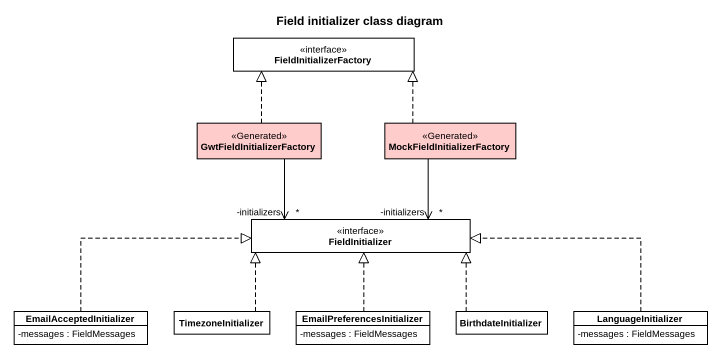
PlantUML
@startuml
title Field initializer class diagram
hide circle
hide empty members
skinparam classAttributeIconSize 0
interface FieldInitializerFactory
class GwtFieldInitializerFactory <<Generated>> #FFCCCC
class MockFieldInitializerFactory <<Generated>> #FFCCCC
interface FieldInitializer
class EmailAcceptedInitializer {
  -messages : FieldMessages
}
class TimezoneInitializer
class EmailPreferencesInitializer {
  -messages : FieldMessages
}
class BirthdateInitializer
class LanguageInitializer {
  -messages : FieldMessages
}
GwtFieldInitializerFactory .up.|> FieldInitializerFactory
MockFieldInitializerFactory .up.|> FieldInitializerFactory
FieldInitializer "-initializers\n*" <-up- GwtFieldInitializerFactory
FieldInitializer "-initializers\n*" <-up- MockFieldInitializerFactory
EmailAcceptedInitializer .right.|> FieldInitializer
TimezoneInitializer .up.|> FieldInitializer
EmailPreferencesInitializer .up.|> FieldInitializer
BirthdateInitializer .up.|> FieldInitializer
LanguageInitializer .left.|> FieldInitializer
@enduml
